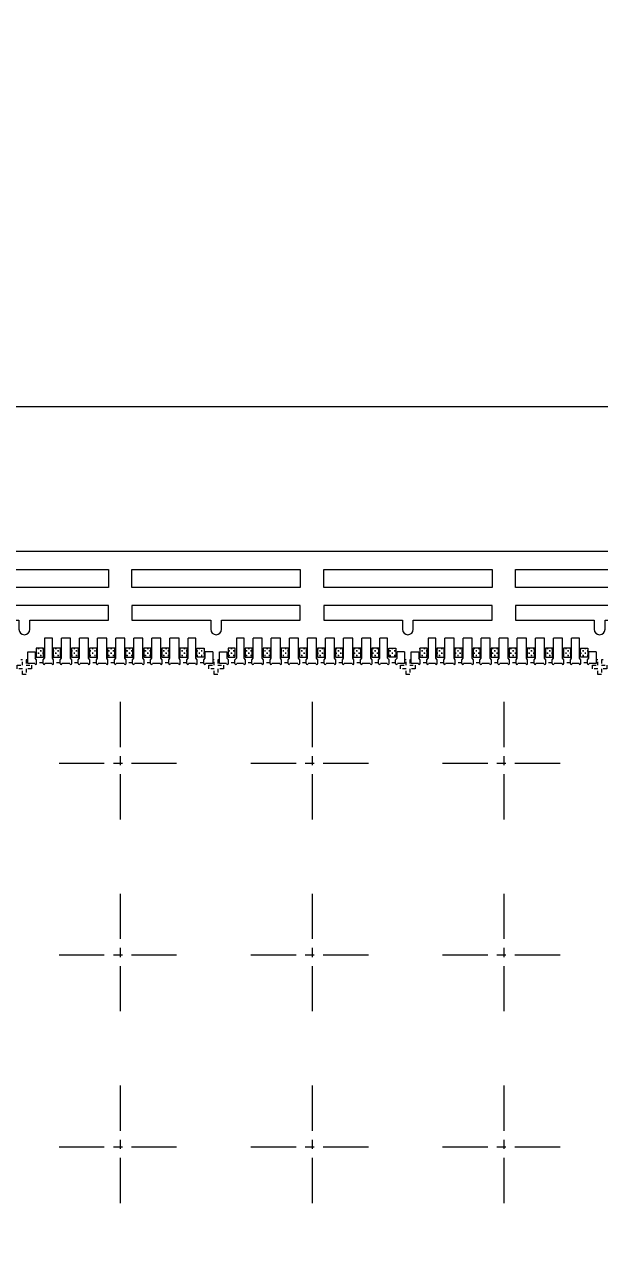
# Model space of a CAD drawing. Header units: millimetres. Extents: x 4544 to 5081, y 1539 to 1788.
# Drawn here: x 4938.1 to 4954, y 1736.52 to 1770.18 of the extents above; entities that cross this region are included whole.
import ezdxf

# ---------------------------------------------------------------- set-up
doc = ezdxf.new("R2010")
doc.units = ezdxf.units.MM
doc.linetypes.add('CENTER', pattern=[2, 1.25, -0.25, 0.25, -0.25])
doc.linetypes.add('HIDDEN', pattern=[0.375, 0.25, -0.125])
for name, color, linetype in [('1', 7, 'Continuous'), ('1D', 4, 'Continuous'), ('2D', 4, 'Continuous'), ('PKG', 2, 'Continuous'), ('PLATING', 3, 'Continuous'), ('中心线', 1, 'CENTER')]:
    doc.layers.add(name, color=color, linetype=linetype)
pattern_1 = [(0, (-4196.66482, -1663.62), (0.0635, 0.0635), [0.03175, -0.09525]), (90, (-4196.64895, -1663.63588), (-0.0635, 0.0635), [0.03175, -0.09525])]
pattern_2 = [(0, (-4198.41482, -1663.62), (0.0635, 0.0635), [0.03175, -0.09525]), (90, (-4198.39895, -1663.63588), (-0.0635, 0.0635), [0.03175, -0.09525])]

msp = doc.modelspace()

# ---------------------------------------------------------------- hatches: boundary and pattern name
at = {"layer": 'PLATING', "lineweight": 5}
h = msp.add_hatch(dxfattribs=at)
h.set_pattern_fill('CROSS', color=3, scale=0.01)
h.set_pattern_definition(pattern_2)
h.paths.add_polyline_path([(4938.4257, 1752.9479), (4938.6257, 1752.9479), (4938.6257, 1752.6979), (4938.4257, 1752.6979)])
h = msp.add_hatch(dxfattribs=at)
h.set_pattern_fill('CROSS', color=3, scale=0.01)
h.set_pattern_definition(pattern_1)
h.paths.add_polyline_path([(4939.0957, 1752.6979), (4938.8957, 1752.6979), (4938.8957, 1752.9479), (4939.0957, 1752.9479)])
h = msp.add_hatch(dxfattribs=at)
h.set_pattern_fill('CROSS', color=3, scale=0.01)
h.set_pattern_definition(pattern_1)
h.paths.add_polyline_path([(4939.5957, 1752.6979), (4939.3957, 1752.6979), (4939.3957, 1752.9479), (4939.5957, 1752.9479)])
h = msp.add_hatch(dxfattribs=at)
h.set_pattern_fill('CROSS', color=3, scale=0.01)
h.set_pattern_definition(pattern_1)
h.paths.add_polyline_path([(4940.0957, 1752.6979), (4939.8957, 1752.6979), (4939.8957, 1752.9479), (4940.0957, 1752.9479)])
h = msp.add_hatch(dxfattribs=at)
h.set_pattern_fill('CROSS', color=3, scale=0.01)
h.set_pattern_definition(pattern_1)
h.paths.add_polyline_path([(4940.5957, 1752.6979), (4940.3957, 1752.6979), (4940.3957, 1752.9479), (4940.5957, 1752.9479)])
h = msp.add_hatch(dxfattribs=at)
h.set_pattern_fill('CROSS', color=3, scale=0.01)
h.set_pattern_definition(pattern_1)
h.paths.add_polyline_path([(4941.0957, 1752.6979), (4940.8957, 1752.6979), (4940.8957, 1752.9479), (4941.0957, 1752.9479)])
h = msp.add_hatch(dxfattribs=at)
h.set_pattern_fill('CROSS', color=3, scale=0.01)
h.set_pattern_definition(pattern_1)
h.paths.add_polyline_path([(4941.5957, 1752.6979), (4941.3957, 1752.6979), (4941.3957, 1752.9479), (4941.5957, 1752.9479)])
h = msp.add_hatch(dxfattribs=at)
h.set_pattern_fill('CROSS', color=3, scale=0.01)
h.set_pattern_definition(pattern_1)
h.paths.add_polyline_path([(4942.0957, 1752.6979), (4941.8957, 1752.6979), (4941.8957, 1752.9479), (4942.0957, 1752.9479)])
h = msp.add_hatch(dxfattribs=at)
h.set_pattern_fill('CROSS', color=3, scale=0.01)
h.set_pattern_definition(pattern_1)
h.paths.add_polyline_path([(4942.5957, 1752.6979), (4942.3957, 1752.6979), (4942.3957, 1752.9479), (4942.5957, 1752.9479)])
h = msp.add_hatch(dxfattribs=at)
h.set_pattern_fill('CROSS', color=3, scale=0.01)
h.set_pattern_definition(pattern_2)
h.paths.add_polyline_path([(4943.0657, 1752.6979), (4942.8657, 1752.6979), (4942.8657, 1752.9479), (4943.0657, 1752.9479)])
h = msp.add_hatch(dxfattribs=at)
h.set_pattern_fill('CROSS', color=3, scale=0.01)
h.set_pattern_definition(pattern_2)
h.paths.add_polyline_path([(4943.7257, 1752.9479), (4943.9257, 1752.9479), (4943.9257, 1752.6979), (4943.7257, 1752.6979)])
h = msp.add_hatch(dxfattribs=at)
h.set_pattern_fill('CROSS', color=3, scale=0.01)
h.set_pattern_definition(pattern_1)
h.paths.add_polyline_path([(4944.3957, 1752.6979), (4944.1957, 1752.6979), (4944.1957, 1752.9479), (4944.3957, 1752.9479)])
h = msp.add_hatch(dxfattribs=at)
h.set_pattern_fill('CROSS', color=3, scale=0.01)
h.set_pattern_definition(pattern_1)
h.paths.add_polyline_path([(4944.8957, 1752.6979), (4944.6957, 1752.6979), (4944.6957, 1752.9479), (4944.8957, 1752.9479)])
h = msp.add_hatch(dxfattribs=at)
h.set_pattern_fill('CROSS', color=3, scale=0.01)
h.set_pattern_definition(pattern_1)
h.paths.add_polyline_path([(4945.3957, 1752.6979), (4945.1957, 1752.6979), (4945.1957, 1752.9479), (4945.3957, 1752.9479)])
h = msp.add_hatch(dxfattribs=at)
h.set_pattern_fill('CROSS', color=3, scale=0.01)
h.set_pattern_definition(pattern_1)
h.paths.add_polyline_path([(4945.8957, 1752.6979), (4945.6957, 1752.6979), (4945.6957, 1752.9479), (4945.8957, 1752.9479)])
h = msp.add_hatch(dxfattribs=at)
h.set_pattern_fill('CROSS', color=3, scale=0.01)
h.set_pattern_definition(pattern_1)
h.paths.add_polyline_path([(4946.3957, 1752.6979), (4946.1957, 1752.6979), (4946.1957, 1752.9479), (4946.3957, 1752.9479)])
h = msp.add_hatch(dxfattribs=at)
h.set_pattern_fill('CROSS', color=3, scale=0.01)
h.set_pattern_definition(pattern_1)
h.paths.add_polyline_path([(4946.8957, 1752.6979), (4946.6957, 1752.6979), (4946.6957, 1752.9479), (4946.8957, 1752.9479)])
h = msp.add_hatch(dxfattribs=at)
h.set_pattern_fill('CROSS', color=3, scale=0.01)
h.set_pattern_definition(pattern_1)
h.paths.add_polyline_path([(4947.3957, 1752.6979), (4947.1957, 1752.6979), (4947.1957, 1752.9479), (4947.3957, 1752.9479)])
h = msp.add_hatch(dxfattribs=at)
h.set_pattern_fill('CROSS', color=3, scale=0.01)
h.set_pattern_definition(pattern_1)
h.paths.add_polyline_path([(4947.8957, 1752.6979), (4947.6957, 1752.6979), (4947.6957, 1752.9479), (4947.8957, 1752.9479)])
h = msp.add_hatch(dxfattribs=at)
h.set_pattern_fill('CROSS', color=3, scale=0.01)
h.set_pattern_definition(pattern_2)
h.paths.add_polyline_path([(4948.3657, 1752.6979), (4948.1657, 1752.6979), (4948.1657, 1752.9479), (4948.3657, 1752.9479)])
h = msp.add_hatch(dxfattribs=at)
h.set_pattern_fill('CROSS', color=3, scale=0.01)
h.set_pattern_definition(pattern_2)
h.paths.add_polyline_path([(4949.0257, 1752.9479), (4949.2257, 1752.9479), (4949.2257, 1752.6979), (4949.0257, 1752.6979)])
h = msp.add_hatch(dxfattribs=at)
h.set_pattern_fill('CROSS', color=3, scale=0.01)
h.set_pattern_definition(pattern_1)
h.paths.add_polyline_path([(4949.6957, 1752.6979), (4949.4957, 1752.6979), (4949.4957, 1752.9479), (4949.6957, 1752.9479)])
h = msp.add_hatch(dxfattribs=at)
h.set_pattern_fill('CROSS', color=3, scale=0.01)
h.set_pattern_definition(pattern_1)
h.paths.add_polyline_path([(4950.1957, 1752.6979), (4949.9957, 1752.6979), (4949.9957, 1752.9479), (4950.1957, 1752.9479)])
h = msp.add_hatch(dxfattribs=at)
h.set_pattern_fill('CROSS', color=3, scale=0.01)
h.set_pattern_definition(pattern_1)
h.paths.add_polyline_path([(4950.6957, 1752.6979), (4950.4957, 1752.6979), (4950.4957, 1752.9479), (4950.6957, 1752.9479)])
h = msp.add_hatch(dxfattribs=at)
h.set_pattern_fill('CROSS', color=3, scale=0.01)
h.set_pattern_definition(pattern_1)
h.paths.add_polyline_path([(4951.1957, 1752.6979), (4950.9957, 1752.6979), (4950.9957, 1752.9479), (4951.1957, 1752.9479)])
h = msp.add_hatch(dxfattribs=at)
h.set_pattern_fill('CROSS', color=3, scale=0.01)
h.set_pattern_definition(pattern_1)
h.paths.add_polyline_path([(4951.6957, 1752.6979), (4951.4957, 1752.6979), (4951.4957, 1752.9479), (4951.6957, 1752.9479)])
h = msp.add_hatch(dxfattribs=at)
h.set_pattern_fill('CROSS', color=3, scale=0.01)
h.set_pattern_definition(pattern_1)
h.paths.add_polyline_path([(4952.1957, 1752.6979), (4951.9957, 1752.6979), (4951.9957, 1752.9479), (4952.1957, 1752.9479)])
h = msp.add_hatch(dxfattribs=at)
h.set_pattern_fill('CROSS', color=3, scale=0.01)
h.set_pattern_definition(pattern_1)
h.paths.add_polyline_path([(4952.6957, 1752.6979), (4952.4957, 1752.6979), (4952.4957, 1752.9479), (4952.6957, 1752.9479)])
h = msp.add_hatch(dxfattribs=at)
h.set_pattern_fill('CROSS', color=3, scale=0.01)
h.set_pattern_definition(pattern_1)
h.paths.add_polyline_path([(4953.1957, 1752.6979), (4952.9957, 1752.6979), (4952.9957, 1752.9479), (4953.1957, 1752.9479)])
h = msp.add_hatch(dxfattribs=at)
h.set_pattern_fill('CROSS', color=3, scale=0.01)
h.set_pattern_definition(pattern_2)
h.paths.add_polyline_path([(4953.6657, 1752.6979), (4953.4657, 1752.6979), (4953.4657, 1752.9479), (4953.6657, 1752.9479)])

# ---------------------------------------------------------------- linework, layer by layer
at = {"lineweight": 5}
for p, q in [((4938.8707, 1753.2229), (4938.6557, 1753.2229)), ((4938.6557, 1753.2229), (4938.6557, 1752.6729)), ((4938.8707, 1752.6729), (4938.8707, 1753.2229)), ((4939.3707, 1753.2229), (4939.1207, 1753.2229)), ((4939.1207, 1752.6729), (4939.1207, 1753.2229)), ((4939.3707, 1752.6729), (4939.3707, 1753.2229)), ((4939.8707, 1753.2229), (4939.6207, 1753.2229)), ((4939.6207, 1752.6729), (4939.6207, 1753.2229)), ((4939.8707, 1752.6729), (4939.8707, 1753.2229)), ((4940.3707, 1753.2229), (4940.1207, 1753.2229)), ((4940.1207, 1752.6729), (4940.1207, 1753.2229)), ((4940.3707, 1752.6729), (4940.3707, 1753.2229)), ((4940.8707, 1753.2229), (4940.6207, 1753.2229)), ((4940.6207, 1752.6729), (4940.6207, 1753.2229)), ((4940.8707, 1752.6729), (4940.8707, 1753.2229)), ((4941.3707, 1753.2229), (4941.1207, 1753.2229)), ((4941.1207, 1752.6729), (4941.1207, 1753.2229)), ((4941.3707, 1752.6729), (4941.3707, 1753.2229)), ((4941.8707, 1753.2229), (4941.6207, 1753.2229)), ((4941.6207, 1752.6729), (4941.6207, 1753.2229)), ((4941.8707, 1752.6729), (4941.8707, 1753.2229)), ((4942.3707, 1753.2229), (4942.1207, 1753.2229)), ((4942.1207, 1752.6729), (4942.1207, 1753.2229)), ((4942.3707, 1752.6729), (4942.3707, 1753.2229)), ((4942.8357, 1753.2229), (4942.6207, 1753.2229)), ((4942.6207, 1752.6729), (4942.6207, 1753.2229)), ((4942.8357, 1752.6729), (4942.8357, 1753.2229)), ((4944.1707, 1753.2229), (4943.9557, 1753.2229)), ((4943.9557, 1753.2229), (4943.9557, 1752.6729)), ((4944.1707, 1752.6729), (4944.1707, 1753.2229)), ((4944.6707, 1753.2229), (4944.4207, 1753.2229)), ((4944.4207, 1752.6729), (4944.4207, 1753.2229)), ((4944.6707, 1752.6729), (4944.6707, 1753.2229)), ((4945.1707, 1753.2229), (4944.9207, 1753.2229)), ((4944.9207, 1752.6729), (4944.9207, 1753.2229)), ((4945.1707, 1752.6729), (4945.1707, 1753.2229)), ((4945.6707, 1753.2229), (4945.4207, 1753.2229)), ((4945.4207, 1752.6729), (4945.4207, 1753.2229)), ((4945.6707, 1752.6729), (4945.6707, 1753.2229)), ((4946.1707, 1753.2229), (4945.9207, 1753.2229)), ((4945.9207, 1752.6729), (4945.9207, 1753.2229)), ((4946.1707, 1752.6729), (4946.1707, 1753.2229)), ((4946.6707, 1753.2229), (4946.4207, 1753.2229)), ((4946.4207, 1752.6729), (4946.4207, 1753.2229)), ((4946.6707, 1752.6729), (4946.6707, 1753.2229)), ((4947.1707, 1753.2229), (4946.9207, 1753.2229)), ((4946.9207, 1752.6729), (4946.9207, 1753.2229)), ((4947.1707, 1752.6729), (4947.1707, 1753.2229)), ((4947.6707, 1753.2229), (4947.4207, 1753.2229)), ((4947.4207, 1752.6729), (4947.4207, 1753.2229)), ((4947.6707, 1752.6729), (4947.6707, 1753.2229)), ((4948.1357, 1753.2229), (4947.9207, 1753.2229)), ((4947.9207, 1752.6729), (4947.9207, 1753.2229)), ((4948.1357, 1752.6729), (4948.1357, 1753.2229)), ((4949.4707, 1753.2229), (4949.2557, 1753.2229)), ((4949.2557, 1753.2229), (4949.2557, 1752.6729)), ((4949.4707, 1752.6729), (4949.4707, 1753.2229)), ((4949.9707, 1753.2229), (4949.7207, 1753.2229)), ((4949.7207, 1752.6729), (4949.7207, 1753.2229)), ((4949.9707, 1752.6729), (4949.9707, 1753.2229)), ((4950.4707, 1753.2229), (4950.2207, 1753.2229)), ((4950.2207, 1752.6729), (4950.2207, 1753.2229)), ((4950.4707, 1752.6729), (4950.4707, 1753.2229)), ((4950.9707, 1753.2229), (4950.7207, 1753.2229)), ((4950.7207, 1752.6729), (4950.7207, 1753.2229)), ((4950.9707, 1752.6729), (4950.9707, 1753.2229)), ((4951.4707, 1753.2229), (4951.2207, 1753.2229)), ((4951.2207, 1752.6729), (4951.2207, 1753.2229)), ((4951.4707, 1752.6729), (4951.4707, 1753.2229)), ((4951.9707, 1753.2229), (4951.7207, 1753.2229)), ((4951.7207, 1752.6729), (4951.7207, 1753.2229)), ((4951.9707, 1752.6729), (4951.9707, 1753.2229)), ((4952.4707, 1753.2229), (4952.2207, 1753.2229)), ((4952.2207, 1752.6729), (4952.2207, 1753.2229)), ((4952.4707, 1752.6729), (4952.4707, 1753.2229)), ((4952.9707, 1753.2229), (4952.7207, 1753.2229)), ((4952.7207, 1752.6729), (4952.7207, 1753.2229)), ((4952.9707, 1752.6729), (4952.9707, 1753.2229)), ((4953.4357, 1753.2229), (4953.2207, 1753.2229)), ((4953.2207, 1752.6729), (4953.2207, 1753.2229)), ((4953.4357, 1752.6729), (4953.4357, 1753.2229)), ((4938.1907, 1752.8479), (4938.3957, 1752.8479)), ((4938.3957, 1752.8479), (4938.3957, 1752.6729)), ((4943.3007, 1752.8479), (4943.0957, 1752.8479)), ((4943.0957, 1752.6729), (4943.0957, 1752.8479)), ((4943.4907, 1752.8479), (4943.6957, 1752.8479)), ((4943.6957, 1752.8479), (4943.6957, 1752.6729)), ((4948.6007, 1752.8479), (4948.3957, 1752.8479)), ((4948.3957, 1752.6729), (4948.3957, 1752.8479)), ((4948.7907, 1752.8479), (4948.9957, 1752.8479)), ((4948.9957, 1752.8479), (4948.9957, 1752.6729)), ((4953.9007, 1752.8479), (4953.6957, 1752.8479)), ((4953.6957, 1752.6729), (4953.6957, 1752.8479)), ((4938.4357, 1752.6229), (4938.3957, 1752.6729)), ((4938.4357, 1752.5179), (4938.4357, 1752.6229)), ((4938.6157, 1752.6229), (4938.6557, 1752.6729)), ((4938.6157, 1752.5179), (4938.6157, 1752.6229)), ((4938.9057, 1752.6229), (4938.8707, 1752.6729)), ((4938.9057, 1752.5179), (4938.9057, 1752.6229)), ((4939.0857, 1752.6229), (4939.1207, 1752.6729)), ((4939.0857, 1752.5179), (4939.0857, 1752.6229)), ((4939.4057, 1752.6229), (4939.3707, 1752.6729)), ((4939.4057, 1752.5179), (4939.4057, 1752.6229)), ((4939.5857, 1752.6229), (4939.6207, 1752.6729)), ((4939.5857, 1752.5179), (4939.5857, 1752.6229)), ((4939.9057, 1752.6229), (4939.8707, 1752.6729)), ((4939.9057, 1752.5179), (4939.9057, 1752.6229)), ((4940.0857, 1752.6229), (4940.1207, 1752.6729)), ((4940.0857, 1752.5179), (4940.0857, 1752.6229)), ((4940.4057, 1752.6229), (4940.3707, 1752.6729)), ((4940.4057, 1752.5179), (4940.4057, 1752.6229)), ((4940.5857, 1752.6229), (4940.6207, 1752.6729)), ((4940.5857, 1752.5179), (4940.5857, 1752.6229)), ((4940.9057, 1752.6229), (4940.8707, 1752.6729)), ((4940.9057, 1752.5179), (4940.9057, 1752.6229)), ((4941.0857, 1752.6229), (4941.1207, 1752.6729)), ((4941.0857, 1752.5179), (4941.0857, 1752.6229)), ((4941.4057, 1752.6229), (4941.3707, 1752.6729)), ((4941.4057, 1752.5179), (4941.4057, 1752.6229)), ((4941.5857, 1752.6229), (4941.6207, 1752.6729)), ((4941.5857, 1752.5179), (4941.5857, 1752.6229)), ((4941.9057, 1752.6229), (4941.8707, 1752.6729)), ((4941.9057, 1752.5179), (4941.9057, 1752.6229)), ((4942.0857, 1752.6229), (4942.1207, 1752.6729)), ((4942.0857, 1752.5179), (4942.0857, 1752.6229)), ((4942.4057, 1752.6229), (4942.3707, 1752.6729)), ((4942.4057, 1752.5179), (4942.4057, 1752.6229)), ((4942.5857, 1752.6229), (4942.6207, 1752.6729)), ((4942.5857, 1752.5179), (4942.5857, 1752.6229)), ((4942.8757, 1752.6229), (4942.8357, 1752.6729)), ((4942.8757, 1752.5179), (4942.8757, 1752.6229)), ((4943.0557, 1752.6229), (4943.0957, 1752.6729)), ((4943.0557, 1752.5179), (4943.0557, 1752.6229)), ((4943.7357, 1752.6229), (4943.6957, 1752.6729)), ((4943.7357, 1752.5179), (4943.7357, 1752.6229)), ((4943.9157, 1752.6229), (4943.9557, 1752.6729)), ((4943.9157, 1752.5179), (4943.9157, 1752.6229)), ((4944.2057, 1752.6229), (4944.1707, 1752.6729)), ((4944.2057, 1752.5179), (4944.2057, 1752.6229)), ((4944.3857, 1752.6229), (4944.4207, 1752.6729)), ((4944.3857, 1752.5179), (4944.3857, 1752.6229)), ((4944.7057, 1752.6229), (4944.6707, 1752.6729)), ((4944.7057, 1752.5179), (4944.7057, 1752.6229)), ((4944.8857, 1752.6229), (4944.9207, 1752.6729)), ((4944.8857, 1752.5179), (4944.8857, 1752.6229)), ((4945.2057, 1752.6229), (4945.1707, 1752.6729)), ((4945.2057, 1752.5179), (4945.2057, 1752.6229)), ((4945.3857, 1752.6229), (4945.4207, 1752.6729)), ((4945.3857, 1752.5179), (4945.3857, 1752.6229)), ((4945.7057, 1752.6229), (4945.6707, 1752.6729)), ((4945.7057, 1752.5179), (4945.7057, 1752.6229)), ((4945.8857, 1752.6229), (4945.9207, 1752.6729)), ((4945.8857, 1752.5179), (4945.8857, 1752.6229)), ((4946.2057, 1752.6229), (4946.1707, 1752.6729)), ((4946.2057, 1752.5179), (4946.2057, 1752.6229)), ((4946.3857, 1752.6229), (4946.4207, 1752.6729)), ((4946.3857, 1752.5179), (4946.3857, 1752.6229)), ((4946.7057, 1752.6229), (4946.6707, 1752.6729)), ((4946.7057, 1752.5179), (4946.7057, 1752.6229)), ((4946.8857, 1752.6229), (4946.9207, 1752.6729)), ((4946.8857, 1752.5179), (4946.8857, 1752.6229)), ((4947.2057, 1752.6229), (4947.1707, 1752.6729)), ((4947.2057, 1752.5179), (4947.2057, 1752.6229)), ((4947.3857, 1752.6229), (4947.4207, 1752.6729)), ((4947.3857, 1752.5179), (4947.3857, 1752.6229)), ((4947.7057, 1752.6229), (4947.6707, 1752.6729)), ((4947.7057, 1752.5179), (4947.7057, 1752.6229)), ((4947.8857, 1752.6229), (4947.9207, 1752.6729)), ((4947.8857, 1752.5179), (4947.8857, 1752.6229)), ((4948.1757, 1752.6229), (4948.1357, 1752.6729)), ((4948.1757, 1752.5179), (4948.1757, 1752.6229)), ((4948.3557, 1752.6229), (4948.3957, 1752.6729)), ((4948.3557, 1752.5179), (4948.3557, 1752.6229)), ((4949.0357, 1752.6229), (4948.9957, 1752.6729)), ((4949.0357, 1752.5179), (4949.0357, 1752.6229)), ((4949.2157, 1752.6229), (4949.2557, 1752.6729)), ((4949.2157, 1752.5179), (4949.2157, 1752.6229)), ((4949.5057, 1752.6229), (4949.4707, 1752.6729)), ((4949.5057, 1752.5179), (4949.5057, 1752.6229)), ((4949.6857, 1752.6229), (4949.7207, 1752.6729)), ((4949.6857, 1752.5179), (4949.6857, 1752.6229)), ((4950.0057, 1752.6229), (4949.9707, 1752.6729)), ((4950.0057, 1752.5179), (4950.0057, 1752.6229)), ((4950.1857, 1752.6229), (4950.2207, 1752.6729)), ((4950.1857, 1752.5179), (4950.1857, 1752.6229)), ((4950.5057, 1752.6229), (4950.4707, 1752.6729)), ((4950.5057, 1752.5179), (4950.5057, 1752.6229)), ((4950.6857, 1752.6229), (4950.7207, 1752.6729)), ((4950.6857, 1752.5179), (4950.6857, 1752.6229)), ((4951.0057, 1752.6229), (4950.9707, 1752.6729)), ((4951.0057, 1752.5179), (4951.0057, 1752.6229)), ((4951.1857, 1752.6229), (4951.2207, 1752.6729)), ((4951.1857, 1752.5179), (4951.1857, 1752.6229)), ((4951.5057, 1752.6229), (4951.4707, 1752.6729)), ((4951.5057, 1752.5179), (4951.5057, 1752.6229)), ((4951.6857, 1752.6229), (4951.7207, 1752.6729)), ((4951.6857, 1752.5179), (4951.6857, 1752.6229)), ((4952.0057, 1752.6229), (4951.9707, 1752.6729)), ((4952.0057, 1752.5179), (4952.0057, 1752.6229)), ((4952.1857, 1752.6229), (4952.2207, 1752.6729)), ((4952.1857, 1752.5179), (4952.1857, 1752.6229)), ((4952.5057, 1752.6229), (4952.4707, 1752.6729)), ((4952.5057, 1752.5179), (4952.5057, 1752.6229)), ((4952.6857, 1752.6229), (4952.7207, 1752.6729)), ((4952.6857, 1752.5179), (4952.6857, 1752.6229)), ((4953.0057, 1752.6229), (4952.9707, 1752.6729)), ((4953.0057, 1752.5179), (4953.0057, 1752.6229)), ((4953.1857, 1752.6229), (4953.2207, 1752.6729)), ((4953.1857, 1752.5179), (4953.1857, 1752.6229)), ((4953.4757, 1752.6229), (4953.4357, 1752.6729)), ((4953.4757, 1752.5179), (4953.4757, 1752.6229)), ((4953.6557, 1752.6229), (4953.6957, 1752.6729)), ((4953.6557, 1752.5179), (4953.6557, 1752.6229))]:
    msp.add_line(p, q, dxfattribs=at)
for points in [[(4935.7707, 1755.1229), (4940.4207, 1755.1229), (4940.4207, 1754.6229), (4935.7707, 1754.6229)], [(4941.0707, 1755.1229), (4945.7207, 1755.1229), (4945.7207, 1754.6229), (4941.0707, 1754.6229)], [(4946.3707, 1755.1229), (4951.0207, 1755.1229), (4951.0207, 1754.6229), (4946.3707, 1754.6229)], [(4951.6707, 1755.1229), (4956.3207, 1755.1229), (4956.3207, 1754.6229), (4951.6707, 1754.6229)]]:
    msp.add_lwpolyline(points, close=True, dxfattribs=at)
for points in [[(4937.9457, 1753.4679, 1), (4938.2457, 1753.4679), (4938.2457, 1753.7229), (4940.4207, 1753.7229), (4940.4207, 1754.1229), (4935.7707, 1754.1229), (4935.7707, 1753.7229), (4937.9457, 1753.7229)], [(4943.2457, 1753.4679, 1), (4943.5457, 1753.4679), (4943.5457, 1753.7229), (4945.7207, 1753.7229), (4945.7207, 1754.1229), (4941.0707, 1754.1229), (4941.0707, 1753.7229), (4943.2457, 1753.7229)], [(4948.5457, 1753.4679, 1), (4948.8457, 1753.4679), (4948.8457, 1753.7229), (4951.0207, 1753.7229), (4951.0207, 1754.1229), (4946.3707, 1754.1229), (4946.3707, 1753.7229), (4948.5457, 1753.7229)], [(4953.8457, 1753.4679, 1), (4954.1457, 1753.4679), (4954.1457, 1753.7229), (4956.3207, 1753.7229), (4956.3207, 1754.1229), (4951.6707, 1754.1229), (4951.6707, 1753.7229), (4953.8457, 1753.7229)]]:
    msp.add_lwpolyline(points, format="xyb", close=True, dxfattribs=at)
for points in [[(4938.3857, 1752.5179), (4938.1907, 1752.5179), (4938.1907, 1752.8479)], [(4943.3007, 1752.8479), (4943.3007, 1752.5179), (4943.1057, 1752.5179)], [(4943.6857, 1752.5179), (4943.4907, 1752.5179), (4943.4907, 1752.8479)], [(4948.6007, 1752.8479), (4948.6007, 1752.5179), (4948.4057, 1752.5179)], [(4948.9857, 1752.5179), (4948.7907, 1752.5179), (4948.7907, 1752.8479)], [(4953.9007, 1752.8479), (4953.9007, 1752.5179), (4953.7057, 1752.5179)], [(4938.8557, 1752.5179), (4938.6657, 1752.5179)], [(4939.3557, 1752.5179), (4939.1357, 1752.5179)], [(4939.8557, 1752.5179), (4939.6357, 1752.5179)], [(4940.3557, 1752.5179), (4940.1357, 1752.5179)], [(4940.8557, 1752.5179), (4940.6357, 1752.5179)], [(4941.3557, 1752.5179), (4941.1357, 1752.5179)], [(4941.8557, 1752.5179), (4941.6357, 1752.5179)], [(4942.3557, 1752.5179), (4942.1357, 1752.5179)], [(4942.8257, 1752.5179), (4942.6357, 1752.5179)], [(4944.1557, 1752.5179), (4943.9657, 1752.5179)], [(4944.6557, 1752.5179), (4944.4357, 1752.5179)], [(4945.1557, 1752.5179), (4944.9357, 1752.5179)], [(4945.6557, 1752.5179), (4945.4357, 1752.5179)], [(4946.1557, 1752.5179), (4945.9357, 1752.5179)], [(4946.6557, 1752.5179), (4946.4357, 1752.5179)], [(4947.1557, 1752.5179), (4946.9357, 1752.5179)], [(4947.6557, 1752.5179), (4947.4357, 1752.5179)], [(4948.1257, 1752.5179), (4947.9357, 1752.5179)], [(4949.4557, 1752.5179), (4949.2657, 1752.5179)], [(4949.9557, 1752.5179), (4949.7357, 1752.5179)], [(4950.4557, 1752.5179), (4950.2357, 1752.5179)], [(4950.9557, 1752.5179), (4950.7357, 1752.5179)], [(4951.4557, 1752.5179), (4951.2357, 1752.5179)], [(4951.9557, 1752.5179), (4951.7357, 1752.5179)], [(4952.4557, 1752.5179), (4952.2357, 1752.5179)], [(4952.9557, 1752.5179), (4952.7357, 1752.5179)], [(4953.4257, 1752.5179), (4953.2357, 1752.5179)]]:
    msp.add_lwpolyline(points, dxfattribs=at)
for centre in [(4938.4107, 1752.5179), (4938.6407, 1752.5179), (4938.8807, 1752.5179), (4939.1107, 1752.5179), (4939.3807, 1752.5179), (4939.6107, 1752.5179), (4939.8807, 1752.5179), (4940.1107, 1752.5179), (4940.3807, 1752.5179), (4940.6107, 1752.5179), (4940.8807, 1752.5179), (4941.1107, 1752.5179), (4941.3807, 1752.5179), (4941.6107, 1752.5179), (4941.8807, 1752.5179), (4942.1107, 1752.5179), (4942.3807, 1752.5179), (4942.6107, 1752.5179), (4942.8507, 1752.5179), (4943.0807, 1752.5179), (4943.7107, 1752.5179), (4943.9407, 1752.5179), (4944.1807, 1752.5179), (4944.4107, 1752.5179), (4944.6807, 1752.5179), (4944.9107, 1752.5179), (4945.1807, 1752.5179), (4945.4107, 1752.5179), (4945.6807, 1752.5179), (4945.9107, 1752.5179), (4946.1807, 1752.5179), (4946.4107, 1752.5179), (4946.6807, 1752.5179), (4946.9107, 1752.5179), (4947.1807, 1752.5179), (4947.4107, 1752.5179), (4947.6807, 1752.5179), (4947.9107, 1752.5179), (4948.1507, 1752.5179), (4948.3807, 1752.5179), (4949.0107, 1752.5179), (4949.2407, 1752.5179), (4949.4807, 1752.5179), (4949.7107, 1752.5179), (4949.9807, 1752.5179), (4950.2107, 1752.5179), (4950.4807, 1752.5179), (4950.7107, 1752.5179), (4950.9807, 1752.5179), (4951.2107, 1752.5179), (4951.4807, 1752.5179), (4951.7107, 1752.5179), (4951.9807, 1752.5179), (4952.2107, 1752.5179), (4952.4807, 1752.5179), (4952.7107, 1752.5179), (4952.9807, 1752.5179), (4953.2107, 1752.5179), (4953.4507, 1752.5179), (4953.6807, 1752.5179)]:
    msp.add_arc(centre, 0.025, 180, 0, dxfattribs=at)
at = {"layer": '1', "lineweight": 5}
msp.add_line((4883.7957, 1759.6229), (4959.2957, 1759.6229), dxfattribs=at)
at = {"layer": '1D', "color": 4, "linetype": 'HIDDEN', "lineweight": 5, "ltscale": 0.3}
for points in [[(4938.6157, 1752.5429), (4938.4357, 1752.5429)], [(4939.0857, 1752.5429), (4938.9057, 1752.5429)], [(4939.5857, 1752.5429), (4939.4057, 1752.5429)], [(4940.0857, 1752.5429), (4939.9057, 1752.5429)], [(4940.5857, 1752.5429), (4940.4057, 1752.5429)], [(4941.0857, 1752.5429), (4940.9057, 1752.5429)], [(4941.5857, 1752.5429), (4941.4057, 1752.5429)], [(4942.0857, 1752.5429), (4941.9057, 1752.5429)], [(4942.5857, 1752.5429), (4942.4057, 1752.5429)], [(4943.0557, 1752.5429), (4942.8757, 1752.5429)], [(4943.9157, 1752.5429), (4943.7357, 1752.5429)], [(4944.3857, 1752.5429), (4944.2057, 1752.5429)], [(4944.8857, 1752.5429), (4944.7057, 1752.5429)], [(4945.3857, 1752.5429), (4945.2057, 1752.5429)], [(4945.8857, 1752.5429), (4945.7057, 1752.5429)], [(4946.3857, 1752.5429), (4946.2057, 1752.5429)], [(4946.8857, 1752.5429), (4946.7057, 1752.5429)], [(4947.3857, 1752.5429), (4947.2057, 1752.5429)], [(4947.8857, 1752.5429), (4947.7057, 1752.5429)], [(4948.3557, 1752.5429), (4948.1757, 1752.5429)], [(4949.2157, 1752.5429), (4949.0357, 1752.5429)], [(4949.6857, 1752.5429), (4949.5057, 1752.5429)], [(4950.1857, 1752.5429), (4950.0057, 1752.5429)], [(4950.6857, 1752.5429), (4950.5057, 1752.5429)], [(4951.1857, 1752.5429), (4951.0057, 1752.5429)], [(4951.6857, 1752.5429), (4951.5057, 1752.5429)], [(4952.1857, 1752.5429), (4952.0057, 1752.5429)], [(4952.6857, 1752.5429), (4952.5057, 1752.5429)], [(4953.1857, 1752.5429), (4953.0057, 1752.5429)], [(4953.6557, 1752.5429), (4953.4757, 1752.5429)]]:
    msp.add_lwpolyline(points, dxfattribs=at)
at = {"layer": '2D', "color": 4, "linetype": 'HIDDEN', "lineweight": 5, "ltscale": 0.3}
for points in [[(4938.1907, 1752.6229), (4938.1457, 1752.6229), (4938.1457, 1752.4729), (4938.2957, 1752.4729), (4938.2957, 1752.3729), (4938.1457, 1752.3729), (4938.1457, 1752.2229), (4938.0457, 1752.2229), (4938.0457, 1752.3729), (4937.8957, 1752.3729), (4937.8957, 1752.4729), (4938.0457, 1752.4729), (4938.0457, 1752.6229), (4938.0007, 1752.6229)], [(4943.4907, 1752.6229), (4943.4457, 1752.6229), (4943.4457, 1752.4729), (4943.5957, 1752.4729), (4943.5957, 1752.3729), (4943.4457, 1752.3729), (4943.4457, 1752.2229), (4943.3457, 1752.2229), (4943.3457, 1752.3729), (4943.1957, 1752.3729), (4943.1957, 1752.4729), (4943.3457, 1752.4729), (4943.3457, 1752.6229), (4943.3007, 1752.6229)], [(4948.7907, 1752.6229), (4948.7457, 1752.6229), (4948.7457, 1752.4729), (4948.8957, 1752.4729), (4948.8957, 1752.3729), (4948.7457, 1752.3729), (4948.7457, 1752.2229), (4948.6457, 1752.2229), (4948.6457, 1752.3729), (4948.4957, 1752.3729), (4948.4957, 1752.4729), (4948.6457, 1752.4729), (4948.6457, 1752.6229), (4948.6007, 1752.6229)], [(4954.0907, 1752.6229), (4954.0457, 1752.6229), (4954.0457, 1752.4729), (4954.1957, 1752.4729), (4954.1957, 1752.3729), (4954.0457, 1752.3729), (4954.0457, 1752.2229), (4953.9457, 1752.2229), (4953.9457, 1752.3729), (4953.7957, 1752.3729), (4953.7957, 1752.4729), (4953.9457, 1752.4729), (4953.9457, 1752.6229), (4953.9007, 1752.6229)]]:
    msp.add_lwpolyline(points, dxfattribs=at)
at = {"layer": 'PKG', "color": 1, "lineweight": 5}
msp.add_lwpolyline([(4959.2957, 1685.6229), (4887.2957, 1685.6229), (4887.2957, 1755.6229), (4959.2957, 1755.6229)], dxfattribs=at)
at = {"layer": 'PLATING', "lineweight": 5}
for points in [[(4938.4257, 1752.6979), (4938.6257, 1752.6979), (4938.6257, 1752.9479), (4938.4257, 1752.9479)], [(4938.8957, 1752.6979), (4939.0957, 1752.6979), (4939.0957, 1752.9479), (4938.8957, 1752.9479)], [(4939.3957, 1752.6979), (4939.5957, 1752.6979), (4939.5957, 1752.9479), (4939.3957, 1752.9479)], [(4939.8957, 1752.6979), (4940.0957, 1752.6979), (4940.0957, 1752.9479), (4939.8957, 1752.9479)], [(4940.3957, 1752.6979), (4940.5957, 1752.6979), (4940.5957, 1752.9479), (4940.3957, 1752.9479)], [(4940.8957, 1752.6979), (4941.0957, 1752.6979), (4941.0957, 1752.9479), (4940.8957, 1752.9479)], [(4941.3957, 1752.6979), (4941.5957, 1752.6979), (4941.5957, 1752.9479), (4941.3957, 1752.9479)], [(4941.8957, 1752.6979), (4942.0957, 1752.6979), (4942.0957, 1752.9479), (4941.8957, 1752.9479)], [(4942.3957, 1752.6979), (4942.5957, 1752.6979), (4942.5957, 1752.9479), (4942.3957, 1752.9479)], [(4943.0657, 1752.6979), (4942.8657, 1752.6979), (4942.8657, 1752.9479), (4943.0657, 1752.9479)], [(4943.7257, 1752.6979), (4943.9257, 1752.6979), (4943.9257, 1752.9479), (4943.7257, 1752.9479)], [(4944.1957, 1752.6979), (4944.3957, 1752.6979), (4944.3957, 1752.9479), (4944.1957, 1752.9479)], [(4944.6957, 1752.6979), (4944.8957, 1752.6979), (4944.8957, 1752.9479), (4944.6957, 1752.9479)], [(4945.1957, 1752.6979), (4945.3957, 1752.6979), (4945.3957, 1752.9479), (4945.1957, 1752.9479)], [(4945.6957, 1752.6979), (4945.8957, 1752.6979), (4945.8957, 1752.9479), (4945.6957, 1752.9479)], [(4946.1957, 1752.6979), (4946.3957, 1752.6979), (4946.3957, 1752.9479), (4946.1957, 1752.9479)], [(4946.6957, 1752.6979), (4946.8957, 1752.6979), (4946.8957, 1752.9479), (4946.6957, 1752.9479)], [(4947.1957, 1752.6979), (4947.3957, 1752.6979), (4947.3957, 1752.9479), (4947.1957, 1752.9479)], [(4947.6957, 1752.6979), (4947.8957, 1752.6979), (4947.8957, 1752.9479), (4947.6957, 1752.9479)], [(4948.3657, 1752.6979), (4948.1657, 1752.6979), (4948.1657, 1752.9479), (4948.3657, 1752.9479)], [(4949.0257, 1752.6979), (4949.2257, 1752.6979), (4949.2257, 1752.9479), (4949.0257, 1752.9479)], [(4949.4957, 1752.6979), (4949.6957, 1752.6979), (4949.6957, 1752.9479), (4949.4957, 1752.9479)], [(4949.9957, 1752.6979), (4950.1957, 1752.6979), (4950.1957, 1752.9479), (4949.9957, 1752.9479)], [(4950.4957, 1752.6979), (4950.6957, 1752.6979), (4950.6957, 1752.9479), (4950.4957, 1752.9479)], [(4950.9957, 1752.6979), (4951.1957, 1752.6979), (4951.1957, 1752.9479), (4950.9957, 1752.9479)], [(4951.4957, 1752.6979), (4951.6957, 1752.6979), (4951.6957, 1752.9479), (4951.4957, 1752.9479)], [(4951.9957, 1752.6979), (4952.1957, 1752.6979), (4952.1957, 1752.9479), (4951.9957, 1752.9479)], [(4952.4957, 1752.6979), (4952.6957, 1752.6979), (4952.6957, 1752.9479), (4952.4957, 1752.9479)], [(4952.9957, 1752.6979), (4953.1957, 1752.6979), (4953.1957, 1752.9479), (4952.9957, 1752.9479)], [(4953.6657, 1752.6979), (4953.4657, 1752.6979), (4953.4657, 1752.9479), (4953.6657, 1752.9479)]]:
    msp.add_lwpolyline(points, close=True, dxfattribs=at)
at = {"layer": '中心线', "linetype": 'CENTER', "lineweight": 5}
for p, q in [((4940.7457, 1751.4636), (4940.7457, 1748.0821)), ((4946.0457, 1751.4636), (4946.0457, 1748.0821)), ((4951.3457, 1751.4636), (4951.3457, 1748.0821)), ((4939.0549, 1749.7729), (4942.4364, 1749.7729)), ((4944.3549, 1749.7729), (4947.7364, 1749.7729)), ((4949.6549, 1749.7729), (4953.0364, 1749.7729)), ((4940.7457, 1746.1636), (4940.7457, 1742.7821)), ((4946.0457, 1746.1636), (4946.0457, 1742.7821)), ((4951.3457, 1746.1636), (4951.3457, 1742.7821)), ((4939.0549, 1744.4729), (4942.4364, 1744.4729)), ((4944.3549, 1744.4729), (4947.7364, 1744.4729)), ((4949.6549, 1744.4729), (4953.0364, 1744.4729)), ((4940.7457, 1740.8636), (4940.7457, 1737.4821)), ((4946.0457, 1740.8636), (4946.0457, 1737.4821)), ((4951.3457, 1740.8636), (4951.3457, 1737.4821)), ((4939.0549, 1739.1729), (4942.4364, 1739.1729)), ((4944.3549, 1739.1729), (4947.7364, 1739.1729)), ((4949.6549, 1739.1729), (4953.0364, 1739.1729))]:
    msp.add_line(p, q, dxfattribs=at)

doc.saveas('drawing.dxf')
